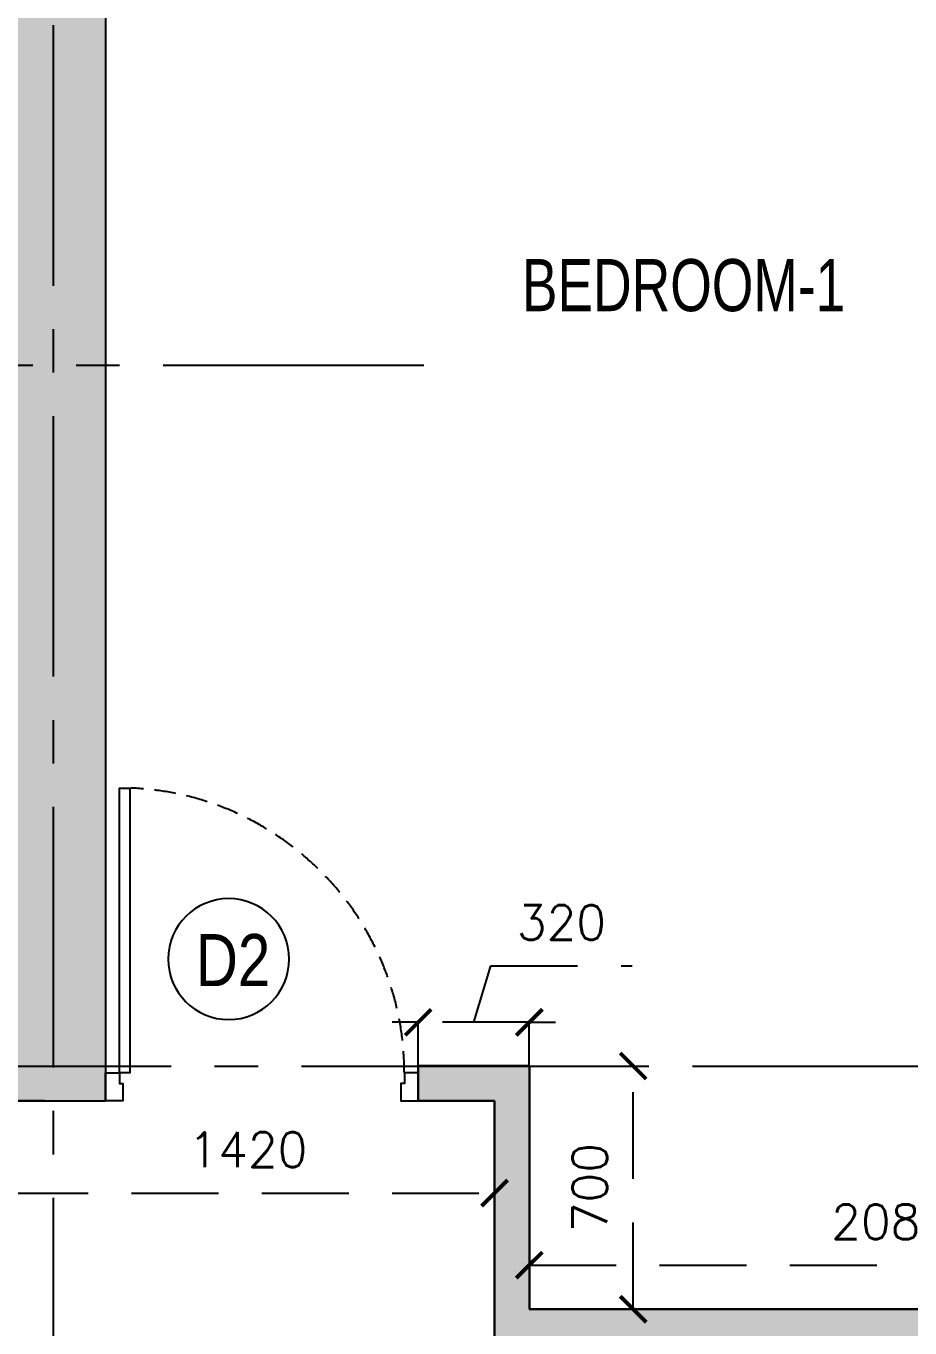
# Model space of a CAD drawing. Header units: millimetres. Extents: x 1180970 to 1231451, y -5737889 to -5695638.
# Drawn here: x 1222383 to 1224927, y -5714803 to -5711055 of the extents above; entities that cross this region are included whole.
import ezdxf
from ezdxf.enums import TextEntityAlignment as Align

# ---------------------------------------------------------------- set-up
doc = ezdxf.new("R2010")
doc.units = ezdxf.units.MM
doc.header["$LTSCALE"] = 1000
doc.header["$MEASUREMENT"] = 0
for name, pattern in [('3BHK-A$1$AUDIT_D_120904163729-0', [0]), ('3BHK-A$2$HIDDEN', [0.375, 0.25, -0.125]), ('AUDIT_D_120904163729-0', [0]), ('T8(T9 IS SIMILAR) - GROUND FLOOR - DIMENSION & TEXTING$0$HIDDEN', [0.375, 0.25, -0.125]), ('T8_REFUGE COLUMNS$0$CENTER2', [1.125, 0.75, -0.125, 0.125, -0.125])]:
    doc.linetypes.add(name, pattern=pattern)
doc.layers.get('0').update_dxf_attribs({"linetype": 'AUDIT_D_120904163729-0'})
for name, color, linetype in [('3BHK-A$0$A-DOOR-FULL', 2, 'Continuous'), ('3BHK-A$1$A-HATCH -160', 251, '3BHK-A$1$AUDIT_D_120904163729-0'), ('T8(T9 IS SIMILAR) - GROUND FLOOR - DIMENSION & TEXTING$0$A-DIMENSIONS', 2, 'T8(T9 IS SIMILAR) - GROUND FLOOR - DIMENSION & TEXTING$0$HIDDEN'), ('T8(T9 IS SIMILAR) - GROUND FLOOR - DIMENSION & TEXTING$0$a-window-no', 125, 'Continuous'), ('T8_REFUGE COLUMNS$0$A-CENTERLINE', 193, 'T8_REFUGE COLUMNS$0$CENTER2'), ('T8_REFUGE COLUMNS$0$A-RCC COLS', 3, 'Continuous')]:
    doc.layers.add(name, color=color, linetype=linetype)
for name, color, linetype, lineweight in [('3BHK-A$2$A-WALL- 160', 6, 'Continuous', 30), ('T8(T9 IS SIMILAR) - GROUND FLOOR - DIMENSION & TEXTING$0$a-Text', 4, 'Continuous', 0), ('T8(T9 IS SIMILAR) - GROUND FLOOR$0$D&W', 8, 'Continuous', 25)]:
    doc.layers.add(name, color=color, linetype=linetype, lineweight=lineweight)
doc.layers.add('T8_REFUGE COLUMNS$0$COL-HATCH', color=7, linetype='Continuous', lineweight=25, true_color=0xa3a3a3)
doc.styles.add('T8(T9 IS SIMILAR) - GROUND FLOOR - DIMENSION & TEXTING$0$ARIAL ARROW', font='swisscl.ttf')
doc.styles.add('T8(T9 IS SIMILAR) - GROUND FLOOR - DIMENSION & TEXTING$0$LODHA STANDERD', font='sanss___.ttf')
doc.styles.add('T8(T9 IS SIMILAR) - GROUND FLOOR - DIMENSION & TEXTING$0$Romans 1', font='romans.shx', dxfattribs={"height": 100})
doc.dimstyles.new('T8(T9 IS SIMILAR) - GROUND FLOOR - DIMENSION & TEXTING$0$ALPINE S', dxfattribs={"dimscale": 0, "dimtxt": 100, "dimasz": 75, "dimexe": 0, "dimexo": 0, "dimgap": 75, "dimtad": 1, "dimdec": 0, "dimzin": 0, "dimdsep": 46, "dimtxsty": 'T8(T9 IS SIMILAR) - GROUND FLOOR - DIMENSION & TEXTING$0$Romans 1', "dimblk": 'T8(T9 IS SIMILAR) - GROUND FLOOR - DIMENSION & TEXTING$0$_ArchTick', "dimcen": 0.09, "dimclrd": 256, "dimclre": 256, "dimclrt": 7, "dimadec": 0, "dimazin": 0, "dimtfac": 1, "dimtdec": 0, "dimtofl": 0, "dimtmove": 1, "dimatfit": 0, "dimldrblk": 'T8(T9 IS SIMILAR) - GROUND FLOOR - DIMENSION & TEXTING$0$_Open90', "dimfxl": 1, "dimtolj": 1, "dimtzin": 0, "dimarcsym": 0})

# ---------------------------------------------------------------- blocks, each defined once
blk = doc.blocks.new('*U168')
for points in [[(0, 0), (0, 820), (30, 820), (30, 0)], [(-40, 0), (0, 0), (0, -30), (10, -30), (10, -80), (-40, -80)], [(860, 0), (820, 0), (820, -30), (810, -30), (810, -80), (860, -80)]]:
    blk.add_lwpolyline(points, close=True)
at = {"color": 0, "linetype": 'ByBlock', "ltscale": 0.25}
blk.add_arc((-1.2, -0.5), 821.2, 0.0347, 87.627, dxfattribs=at)
blk = doc.blocks.new('3BHK-A')
at = {"layer": '3BHK-A$1$A-HATCH -160', "linetype": 'ByBlock'}
h = blk.add_hatch(dxfattribs=at)
h.set_pattern_fill('ZIGZAG', color=256, scale=250)
h.set_pattern_definition([(9e-15, (1e-08, 0), (31.25, 31.25), [31.25, -31.25]), (90, (31.25, 0), (-31.25, 31.25), [31.25, -31.25])])
h.paths.add_polyline_path([(1185182.8, -5714749.5), (1186532.7, -5714749.5), (1186532.7, -5714149.5), (1186632.7, -5714149.5), (1186632.7, -5714749.5), (1188712.7, -5714749.5), (1188712.7, -5714049.5), (1189032.5, -5714049.5), (1189032.5, -5714149.5), (1188812.7, -5714149.5), (1188812.7, -5715449.5), (1189032.5, -5715449.5), (1189032.5, -5715549.5), (1188712.7, -5715549.5), (1188712.7, -5714849.5), (1186632.7, -5714849.5), (1186632.7, -5715664.5), (1186532.7, -5715664.5), (1186532.7, -5714849.5), (1185182.8, -5714849.5)])
h.paths.add_polyline_path([(1185182.8, -5713249.5), (1185782.7, -5713249.5), (1185782.7, -5713149.5), (1185182.8, -5713149.5)])
h.paths.add_polyline_path([(1186532.7, -5710699.5), (1186632.7, -5710699.5), (1186632.7, -5713249.5), (1186532.7, -5713249.5)])
h.paths.add_polyline_path([(1186532.7, -5717399.5), (1186632.7, -5717399.5), (1186632.7, -5716414.5), (1186532.7, -5716414.5)])
h.paths.add_polyline_path([(1194902.2, -5715375), (1194082.3, -5715375), (1194082.3, -5715475), (1194902.2, -5715475)])
h.paths.add_polyline_path([(1195782.2, -5715375), (1196682.2, -5715375), (1196682.2, -5715475), (1195782.2, -5715475)])
h.paths.add_polyline_path([(1194132.5, -5714149.9), (1196532.4, -5714149.9), (1196532.4, -5714049.9), (1194132.5, -5714049.9)])
h.paths.add_polyline_path([(1197432.4, -5711800.2), (1197532.4, -5711800.2), (1197532.4, -5714149.9), (1197432.4, -5714149.9)])
h.paths.add_polyline_path([(1198282.4, -5714149.9), (1198958.7, -5714149.9), (1198958.7, -5714049.9), (1198282.4, -5714049.9)])
h.paths.add_polyline_path([(1196871.9, -5720208.6), (1196082.2, -5720209.7), (1196082.3, -5720109.7), (1196082.2, -5720109.7), (1196182.2, -5720109.7), (1196871.9, -5720108.6)])
h.paths.add_polyline_path([(1193397.2, -5709939.9), (1193882.3, -5709939.6), (1193882.3, -5710040.1), (1193397.3, -5710040.1)])
h.paths.add_polyline_path([(1186632.7, -5708554.7), (1187192.3, -5708554.8), (1187192.3, -5708654.7), (1186632.7, -5708654.7)])
h.paths.add_polyline_path([(1194182.3, -5715724), (1194082.3, -5715724), (1194082.3, -5715474), (1194182.3, -5715474)])
at = {"layer": '3BHK-A$2$A-WALL- 160', "linetype": 'ByBlock'}
for p, q in [((1188712.7, -5714748.5, 0), (1188712.7, -5714048.5, 0)), ((1188712.7, -5714048.5, 0), (1189032.5, -5714048.5, 0)), ((1189032.5, -5714148.5, 0), (1189032.5, -5714048.5, 0)), ((1188812.7, -5715448.5, 0), (1188812.7, -5714148.5, 0)), ((1188812.7, -5714148.5, 0), (1189032.5, -5714148.5, 0)), ((1188712.7, -5714748.5, 0), (1186632.7, -5714748.5, 0))]:
    blk.add_line(p, q, dxfattribs=at)
at = {"layer": '3BHK-A$0$A-DOOR-FULL', "linetype": '3BHK-A$2$HIDDEN', "xscale": -1}
blk.add_blockref('*U168', (1189892.5, -5714068.5, 0), dxfattribs=at)
blk = doc.blocks.new('T8_REFUGE COLUMNS')
at = {"layer": 'T8_REFUGE COLUMNS$0$COL-HATCH', "linetype": 'ByBlock'}
h = blk.add_hatch(color=256, dxfattribs=at)
h.dxf.hatch_style = 1
h.paths.add_polyline_path([(1222612.1, -5714149.9), (1222312.1, -5714149.9), (1222312.1, -5709914.9), (1222612.1, -5709914.9)])
at = {"layer": 'T8_REFUGE COLUMNS$0$A-CENTERLINE'}
for p, q in [((1222462.1, -5720802.9), (1222462.1, -5702690.8)), ((1223527.8, -5712032.4), (1182137.1, -5712032.4)), ((1229551.2, -5714049.9), (1182156.9, -5714049.9))]:
    blk.add_line(p, q, dxfattribs=at)
at = {"layer": 'T8_REFUGE COLUMNS$0$A-RCC COLS', "linetype": 'ByBlock'}
blk.add_lwpolyline([(1222612.1, -5714149.9), (1222312.1, -5714149.9), (1222312.1, -5709914.9), (1222612.1, -5709914.9)], close=True, dxfattribs=at)
blk = doc.blocks.new('T8(T9 IS SIMILAR) - GROUND FLOOR')
at = {"layer": 'T8(T9 IS SIMILAR) - GROUND FLOOR$0$D&W', "linetype": 'ByBlock'}
blk.add_blockref('T8_REFUGE COLUMNS', (0, 0), dxfattribs=at)
at = {"layer": 'T8(T9 IS SIMILAR) - GROUND FLOOR$0$D&W', "linetype": 'ByBlock', "xscale": -1}
blk.add_blockref('3BHK-A', (2412544.6, 0), dxfattribs=at)
blk = doc.blocks.new('T8(T9 IS SIMILAR) - GROUND FLOOR - DIMENSION & TEXTING$0$_ArchTick')
at = {"color": 0, "linetype": 'ByBlock', "const_width": 0.15}
blk.add_lwpolyline([(-0.5, -0.5), (0.5, 0.5)], dxfattribs=at)
blk = doc.blocks.new('*D621')
at = {"layer": 'T8(T9 IS SIMILAR) - GROUND FLOOR - DIMENSION & TEXTING$0$A-DIMENSIONS', "linetype": 'T8(T9 IS SIMILAR) - GROUND FLOOR - DIMENSION & TEXTING$0$HIDDEN', "lineweight": -2, "transparency": 16777216}
for p, q in [((1223831.7, -5714048.7), (1224130.7, -5714048.7)), ((1223831.7, -5714748.7), (1224130.7, -5714748.7))]:
    blk.add_line(p, q, dxfattribs=at)
at = {"layer": 'T8(T9 IS SIMILAR) - GROUND FLOOR - DIMENSION & TEXTING$0$A-DIMENSIONS', "lineweight": -2, "transparency": 16777216}
blk.add_line((1224130.7, -5714748.7), (1224130.7, -5714048.7), dxfattribs=at)
at = {"layer": 'T8(T9 IS SIMILAR) - GROUND FLOOR - DIMENSION & TEXTING$0$A-DIMENSIONS', "linetype": 'ByBlock', "lineweight": -2, "transparency": 16777216, "xscale": 75, "yscale": 75, "zscale": 75}
for p, rotation in [((1224130.7, -5714048.7), 90), ((1224130.7, -5714748.7), 270)]:
    blk.add_blockref('T8(T9 IS SIMILAR) - GROUND FLOOR - DIMENSION & TEXTING$0$_ArchTick', p, dxfattribs=dict(at, rotation=rotation))
at = {"layer": 'T8(T9 IS SIMILAR) - GROUND FLOOR - DIMENSION & TEXTING$0$A-DIMENSIONS', "color": 7, "linetype": 'ByBlock', "transparency": 16777216, "insert": (1224005.7, -5714398.7), "char_height": 100, "attachment_point": 5, "rotation": 90, "style": 'T8(T9 IS SIMILAR) - GROUND FLOOR - DIMENSION & TEXTING$0$Romans 1'}
blk.add_mtext('\\A1;700', dxfattribs=at)
blk = doc.blocks.new('T8(T9 IS SIMILAR) - GROUND FLOOR - DIMENSION & TEXTING$0$_Open90')
at = {"color": 0, "linetype": 'ByBlock', "lineweight": -2}
for p, q in [((-0.5, 0.5), (0, 0)), ((0, 0), (-1, 0)), ((0, 0), (-0.5, -0.5))]:
    blk.add_line(p, q, dxfattribs=at)
blk = doc.blocks.new('*D622')
at = {"layer": 'T8(T9 IS SIMILAR) - GROUND FLOOR - DIMENSION & TEXTING$0$A-DIMENSIONS', "lineweight": -2, "transparency": 16777216}
for p, q in [((1223671.9, -5713922.8), (1223720.7, -5713760.3)), ((1223720.7, -5713760.3), (1224127.8, -5713760.3)), ((1223512.1, -5713922.8), (1223437.1, -5713922.8)), ((1223831.7, -5713922.8), (1223512.1, -5713922.8)), ((1223831.7, -5713922.8), (1223906.7, -5713922.8))]:
    blk.add_line(p, q, dxfattribs=at)
at = {"layer": 'T8(T9 IS SIMILAR) - GROUND FLOOR - DIMENSION & TEXTING$0$A-DIMENSIONS', "linetype": 'T8(T9 IS SIMILAR) - GROUND FLOOR - DIMENSION & TEXTING$0$HIDDEN', "lineweight": -2, "transparency": 16777216}
for p, q in [((1223512.1, -5714048.5), (1223512.1, -5713922.8)), ((1223831.7, -5714048.7), (1223831.7, -5713922.8))]:
    blk.add_line(p, q, dxfattribs=at)
at = {"layer": 'T8(T9 IS SIMILAR) - GROUND FLOOR - DIMENSION & TEXTING$0$A-DIMENSIONS', "linetype": 'ByBlock', "lineweight": -2, "transparency": 16777216, "xscale": 75, "yscale": 75, "zscale": 75}
blk.add_blockref('T8(T9 IS SIMILAR) - GROUND FLOOR - DIMENSION & TEXTING$0$_ArchTick', (1223512.1, -5713922.8), dxfattribs=at)
at = {"layer": 'T8(T9 IS SIMILAR) - GROUND FLOOR - DIMENSION & TEXTING$0$A-DIMENSIONS', "linetype": 'ByBlock', "lineweight": -2, "transparency": 16777216, "xscale": 75, "yscale": 75, "zscale": 75, "rotation": 180}
blk.add_blockref('T8(T9 IS SIMILAR) - GROUND FLOOR - DIMENSION & TEXTING$0$_ArchTick', (1223831.7, -5713922.8), dxfattribs=at)
at = {"layer": 'T8(T9 IS SIMILAR) - GROUND FLOOR - DIMENSION & TEXTING$0$A-DIMENSIONS', "color": 7, "linetype": 'ByBlock', "transparency": 16777216, "insert": (1223924.3, -5713635.3), "char_height": 100, "attachment_point": 5, "style": 'T8(T9 IS SIMILAR) - GROUND FLOOR - DIMENSION & TEXTING$0$Romans 1'}
blk.add_mtext('\\A1;320', dxfattribs=at)
blk = doc.blocks.new('*D623')
at = {"layer": 'T8(T9 IS SIMILAR) - GROUND FLOOR - DIMENSION & TEXTING$0$A-DIMENSIONS', "linetype": 'T8(T9 IS SIMILAR) - GROUND FLOOR - DIMENSION & TEXTING$0$HIDDEN', "lineweight": -2, "transparency": 16777216}
for p, q in [((1223831.7, -5714398.7), (1223831.7, -5714621.8)), ((1225911.9, -5714448.7), (1225911.9, -5714621.8))]:
    blk.add_line(p, q, dxfattribs=at)
at = {"layer": 'T8(T9 IS SIMILAR) - GROUND FLOOR - DIMENSION & TEXTING$0$A-DIMENSIONS', "lineweight": -2, "transparency": 16777216}
blk.add_line((1223831.7, -5714621.8), (1225911.9, -5714621.8), dxfattribs=at)
at = {"layer": 'T8(T9 IS SIMILAR) - GROUND FLOOR - DIMENSION & TEXTING$0$A-DIMENSIONS', "linetype": 'ByBlock', "lineweight": -2, "transparency": 16777216, "xscale": 75, "yscale": 75, "zscale": 75, "rotation": 180}
blk.add_blockref('T8(T9 IS SIMILAR) - GROUND FLOOR - DIMENSION & TEXTING$0$_ArchTick', (1223831.7, -5714621.8), dxfattribs=at)
at = {"layer": 'T8(T9 IS SIMILAR) - GROUND FLOOR - DIMENSION & TEXTING$0$A-DIMENSIONS', "linetype": 'ByBlock', "lineweight": -2, "transparency": 16777216, "xscale": 75, "yscale": 75, "zscale": 75}
blk.add_blockref('T8(T9 IS SIMILAR) - GROUND FLOOR - DIMENSION & TEXTING$0$_ArchTick', (1225911.9, -5714621.8), dxfattribs=at)
at = {"layer": 'T8(T9 IS SIMILAR) - GROUND FLOOR - DIMENSION & TEXTING$0$A-DIMENSIONS', "color": 7, "linetype": 'ByBlock', "transparency": 16777216, "insert": (1224871.8, -5714496.8), "char_height": 100, "attachment_point": 5, "style": 'T8(T9 IS SIMILAR) - GROUND FLOOR - DIMENSION & TEXTING$0$Romans 1'}
blk.add_mtext('\\A1;2080', dxfattribs=at)
blk = doc.blocks.new('*D574')
at = {"layer": 'T8(T9 IS SIMILAR) - GROUND FLOOR - DIMENSION & TEXTING$0$A-DIMENSIONS', "linetype": 'T8(T9 IS SIMILAR) - GROUND FLOOR - DIMENSION & TEXTING$0$HIDDEN', "lineweight": -2, "transparency": 16777216}
for p, q in [((1222311.9, -5714148.7), (1222311.9, -5714414.5)), ((1223731.7, -5714148.7), (1223731.7, -5714414.5))]:
    blk.add_line(p, q, dxfattribs=at)
at = {"layer": 'T8(T9 IS SIMILAR) - GROUND FLOOR - DIMENSION & TEXTING$0$A-DIMENSIONS', "lineweight": -2, "transparency": 16777216}
blk.add_line((1222311.9, -5714414.5), (1223731.7, -5714414.5), dxfattribs=at)
at = {"layer": 'T8(T9 IS SIMILAR) - GROUND FLOOR - DIMENSION & TEXTING$0$A-DIMENSIONS', "linetype": 'ByBlock', "lineweight": -2, "transparency": 16777216, "xscale": 75, "yscale": 75, "zscale": 75, "rotation": 180}
blk.add_blockref('T8(T9 IS SIMILAR) - GROUND FLOOR - DIMENSION & TEXTING$0$_ArchTick', (1222311.9, -5714414.5), dxfattribs=at)
at = {"layer": 'T8(T9 IS SIMILAR) - GROUND FLOOR - DIMENSION & TEXTING$0$A-DIMENSIONS', "linetype": 'ByBlock', "lineweight": -2, "transparency": 16777216, "xscale": 75, "yscale": 75, "zscale": 75}
blk.add_blockref('T8(T9 IS SIMILAR) - GROUND FLOOR - DIMENSION & TEXTING$0$_ArchTick', (1223731.7, -5714414.5), dxfattribs=at)
at = {"layer": 'T8(T9 IS SIMILAR) - GROUND FLOOR - DIMENSION & TEXTING$0$A-DIMENSIONS', "color": 7, "linetype": 'ByBlock', "transparency": 16777216, "insert": (1223021.8, -5714289.5), "char_height": 100, "attachment_point": 5, "style": 'T8(T9 IS SIMILAR) - GROUND FLOOR - DIMENSION & TEXTING$0$Romans 1'}
blk.add_mtext('\\A1;1420', dxfattribs=at)
blk = doc.blocks.new('T8(T9 IS SIMILAR) - GROUND FLOOR - DIMENSION & TEXTING$0$WINDOW TAG')
at = {"layer": 'T8(T9 IS SIMILAR) - GROUND FLOOR - DIMENSION & TEXTING$0$a-window-no'}
blk.add_circle((0, 0), 174.1, dxfattribs=at)
at = {"layer": 'T8(T9 IS SIMILAR) - GROUND FLOOR - DIMENSION & TEXTING$0$a-window-no', "style": 'T8(T9 IS SIMILAR) - GROUND FLOOR - DIMENSION & TEXTING$0$LODHA STANDERD'}
blk.add_attdef('WINDOW', text='', height=150, dxfattribs=at).set_placement((11.3, 2.8), align=Align.MIDDLE_CENTER)
blk = doc.blocks.new('*D484')
at = {"layer": 'T8(T9 IS SIMILAR) - GROUND FLOOR - DIMENSION & TEXTING$0$A-DIMENSIONS', "linetype": 'T8(T9 IS SIMILAR) - GROUND FLOOR - DIMENSION & TEXTING$0$HIDDEN', "lineweight": -2, "transparency": 16777216}
for p, q in [((1222436.9, -5714149.3), (1222115.1, -5714149.3)), ((1222436.9, -5715449.1), (1222115.1, -5715449.1))]:
    blk.add_line(p, q, dxfattribs=at)
at = {"layer": 'T8(T9 IS SIMILAR) - GROUND FLOOR - DIMENSION & TEXTING$0$A-DIMENSIONS', "lineweight": -2, "transparency": 16777216}
blk.add_line((1222115.1, -5714149.3), (1222115.1, -5715449.1), dxfattribs=at)
at = {"layer": 'T8(T9 IS SIMILAR) - GROUND FLOOR - DIMENSION & TEXTING$0$A-DIMENSIONS', "linetype": 'ByBlock', "lineweight": -2, "transparency": 16777216, "xscale": 75, "yscale": 75, "zscale": 75}
for p, rotation in [((1222115.1, -5714149.3), 90), ((1222115.1, -5715449.1), 270)]:
    blk.add_blockref('T8(T9 IS SIMILAR) - GROUND FLOOR - DIMENSION & TEXTING$0$_ArchTick', p, dxfattribs=dict(at, rotation=rotation))
at = {"layer": 'T8(T9 IS SIMILAR) - GROUND FLOOR - DIMENSION & TEXTING$0$A-DIMENSIONS', "color": 7, "linetype": 'ByBlock', "transparency": 16777216, "insert": (1221990.1, -5714799.2), "char_height": 100, "attachment_point": 5, "rotation": 90, "style": 'T8(T9 IS SIMILAR) - GROUND FLOOR - DIMENSION & TEXTING$0$Romans 1'}
blk.add_mtext('\\A1;1300', dxfattribs=at)
blk = doc.blocks.new('T8(T9 IS SIMILAR) - GROUND FLOOR - DIMENSION & TEXTING')
at = {"layer": 'T8(T9 IS SIMILAR) - GROUND FLOOR - DIMENSION & TEXTING$0$a-window-no'}
ref = blk.add_blockref('T8(T9 IS SIMILAR) - GROUND FLOOR - DIMENSION & TEXTING$0$WINDOW TAG', (1222966.6, -5713741, 1.6), dxfattribs=dict(at, xscale=-1, rotation=180))
ref.add_attrib('WINDOW', 'D2', dxfattribs={"height": 150, "style": 'T8(T9 IS SIMILAR) - GROUND FLOOR - DIMENSION & TEXTING$0$LODHA STANDERD', "width": 0.8}).set_placement((1222979.2, -5713743.8, 1.6), align=Align.MIDDLE_CENTER)
at = {"layer": 'T8(T9 IS SIMILAR) - GROUND FLOOR - DIMENSION & TEXTING$0$a-Text', "style": 'T8(T9 IS SIMILAR) - GROUND FLOOR - DIMENSION & TEXTING$0$ARIAL ARROW'}
blk.add_text('BEDROOM-1', height=150, dxfattribs=at).set_placement((1223810.3, -5711876, 0.5))
at = {"layer": 'T8(T9 IS SIMILAR) - GROUND FLOOR - DIMENSION & TEXTING$0$A-DIMENSIONS', "linetype": 'ByBlock'}
for base, p1, p2, picture, middle in [((1223512.1, -5713922.8, 0.5), (1223831.7, -5714048.7, 0.5), (1223512.1, -5714048.5, 0.5), '*D622', (1223795.7, -5713635.3, 0.5)), ((1223731.7, -5714414.5, 0.5), (1222311.9, -5714148.7, 0.9), (1223731.7, -5714148.7, 0.5), '*D574', (1223021.8, -5714289.5, 0.5)), ((1225911.9, -5714621.8, 0.5), (1223831.7, -5714398.7, 0.5), (1225911.9, -5714448.7, 0.5), '*D623', (1224871.8, -5714496.8, 0.5))]:
    dim = blk.add_linear_dim(base=base, p1=p1, p2=p2, dimstyle='T8(T9 IS SIMILAR) - GROUND FLOOR - DIMENSION & TEXTING$0$ALPINE S', override={"dimscale": 1, "dimfxl": 5, "dimarcsym": 1}, dxfattribs=at)
    dim.commit()
    dim.dimension.update_dxf_attribs({"geometry": picture, "text_midpoint": middle})
for base, p1, p2, picture, middle in [((1224130.7, -5714048.7, 0.5), (1223831.7, -5714748.7, 0.5), (1223831.7, -5714048.7, 0.5), '*D621', (1224005.7, -5714398.7, 0.5)), ((1222115.1, -5715449.1, 0.5), (1222436.9, -5714149.3), (1222436.9, -5715449.1, 0.5), '*D484', (1221990.1, -5714799.2, 0.5))]:
    dim = blk.add_linear_dim(base=base, p1=p1, p2=p2, angle=90, dimstyle='T8(T9 IS SIMILAR) - GROUND FLOOR - DIMENSION & TEXTING$0$ALPINE S', override={"dimscale": 1, "dimfxl": 5, "dimarcsym": 1}, dxfattribs=at)
    dim.commit()
    dim.dimension.update_dxf_attribs({"geometry": picture, "text_midpoint": middle})

msp = doc.modelspace()

# ---------------------------------------------------------------- block references
at = {"linetype": 'ByBlock'}
msp.add_blockref('T8(T9 IS SIMILAR) - GROUND FLOOR', (0, 0), dxfattribs=at)

# ---------------------------------------------------------------- next in the draw order: block references
msp.add_blockref('T8(T9 IS SIMILAR) - GROUND FLOOR - DIMENSION & TEXTING', (0, 0), dxfattribs=at)

doc.saveas('drawing.dxf')
